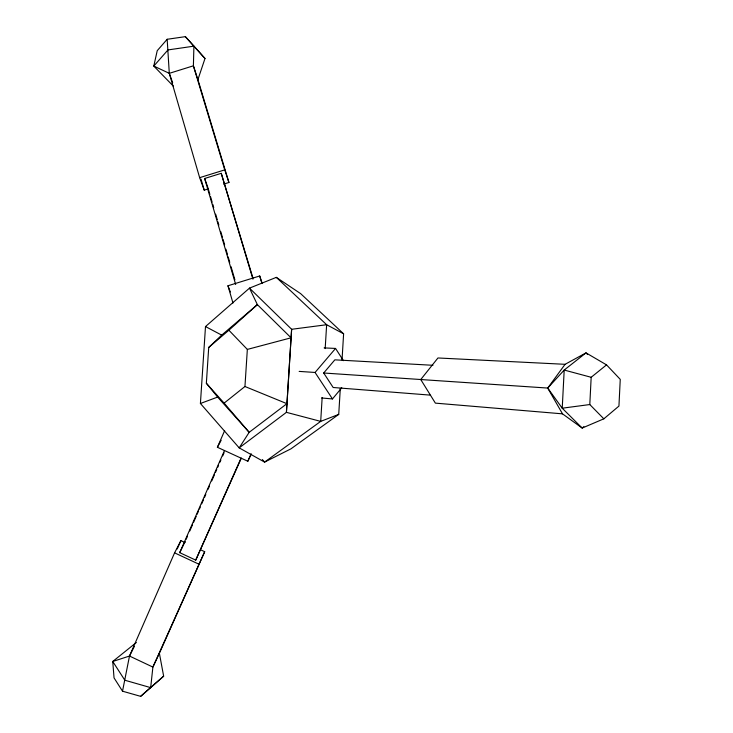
<?xml version="1.0" encoding="UTF-8"?>
<svg xmlns="http://www.w3.org/2000/svg" width="733" height="733" viewBox="0 0 733 733"><rect width="100%" height="100%" fill="white"/><g stroke="black" fill="none" stroke-linecap="round" stroke-linejoin="round"><path stroke-width="1.1" d="M603.836 418.827L589.799 404.543L591.174 377.284L606.539 364.878L620.255 379.373L618.936 406.082L603.836 418.827L582.176 428.063L562.504 413.843L547.725 388.059L420.751 379.538L437.949 357.97L565.079 364.31L586.015 352.875L606.539 364.878M342.036 359.921L343.612 333.817L300.677 293.658L276.314 277.367L249.486 288.124L205.497 326.561L200.411 403.489L239.187 447.872L264.586 462.102L290.983 448.825L338.728 414.392L340.314 388.288M322.163 397.506L320.697 421.383L264.586 462.102L262.341 459.554M325.177 348.606L326.643 324.728L276.314 277.367M206.358 383.267L224.124 403.113L244.95 386.502L247.342 349.412L228.879 330.226L208.713 347.442L206.358 383.267L217.646 397.075L249.174 432.323L239.187 447.872L286.42 412.34L291.633 329.291L249.486 288.124L257.375 304.626L291.074 337.812L286.42 412.34L320.697 421.383L338.728 414.392M185.028 542.567L180.886 540.642L174.582 552.856L129.494 656.044L122.521 691.192L140.654 696.35L163.651 676.174L159.382 653.305L204.69 551.692L200.549 549.768M223.556 184.157L228.925 182.499L197.91 79.585L205.002 58.484L185.357 36.65L167.17 39.28L157.228 50.687L153.793 66.071L173.382 86.164M251.208 454.094L247.818 461.249L217.399 447.277L224.646 430.637M177.249 548.953L180.886 540.642M241.313 458.207L195.729 560.122L179.713 552.655L224.472 450.557M185.22 541.385L179.713 552.655M186.136 539.305L187.511 536.171M189.792 530.958L192.532 524.709M193.448 522.62L196.197 516.371M197.104 514.282L198.478 511.158M199.394 509.078L200.311 506.989M201.676 503.864L203.508 499.695M204.425 497.606L205.79 494.482M208.08 489.268L209.446 486.144M211.736 480.93L214.476 474.682M215.392 472.593L216.766 469.468M217.683 467.379L218.59 465.299M219.964 462.175L220.88 460.086M222.704 455.917L224.078 452.792M195.729 560.122L241.029 458.171M204.69 551.692L152.885 667.076L150.677 687.627L124.83 680.224L112.745 661.478L136.365 642.484M247.818 461.249L251.062 453.984M159.382 653.305L152.885 667.076L129.494 656.044L112.745 661.478L114.046 677.906L122.521 691.192M129.494 656.044L134.405 646.359M217.399 447.277L221.146 440.295M583.88 426.633L582.176 428.063L562.229 408.199L547.725 388.059L565.079 364.31M321.686 397.982L332.47 398.935L341.789 387.739M430.106 395.105L333.167 387.5L323.693 373.005L334.853 359.839L432.937 365.291M299.165 371.393L315.062 372.465L335.549 348.432L343.438 360.691M547.725 388.059L564.199 370.055L586.015 352.875L587.554 354.497M208.713 347.442L221.705 335.118L257.375 304.626L228.879 330.226M140.654 696.35L163.651 676.174M200.411 403.489L217.646 397.075M208.529 188.812L204.232 190.14L199.651 177.661L169.296 73.337L193.393 65.823L193.915 46.161L167.967 49.936L153.793 66.071L169.296 73.337L172.676 82.783M199.651 177.661L224.747 169.882L228.925 182.499M235.669 284.486L204.635 178.486L221.247 173.336L252.885 277.88M232.966 303.041L227.963 285.769L259.711 275.984L262.148 283.369M247.342 349.412L291.074 337.812L291.633 329.291L326.643 324.728L343.612 333.817M589.799 404.543L562.229 408.199L564.199 370.055L591.174 377.284M324.133 347.9L335.549 348.432M323.693 373.005L421.585 379.575M562.504 413.843L435.375 403.132L420.751 379.538M244.95 386.502L286.933 403.681L249.174 432.323L224.124 403.113M174.582 552.856L198.78 564.117M205.497 326.561L221.705 335.118M205.002 58.484L185.357 36.65M315.062 372.465L332.47 398.935M227.963 285.769L230.354 291.991M204.635 178.486L207.256 185.751M197.91 79.585L193.393 65.823L224.747 169.882M259.711 275.984L261.983 283.524M221.247 173.336L252.94 279.163M207.631 186.787L209.876 194.447M210.518 196.636L212.121 202.116M212.762 204.305L213.724 207.586M215.649 214.155L217.252 219.625M217.893 221.815L218.855 225.104M220.78 231.674L222.383 237.144M223.024 239.334L224.628 244.813M225.911 249.193L227.514 254.663M228.155 256.852L229.759 262.332M231.042 266.702L234.899 279.841M201.034 179.173L204.232 190.14M167.17 39.28L169.296 73.337"/></g></svg>
